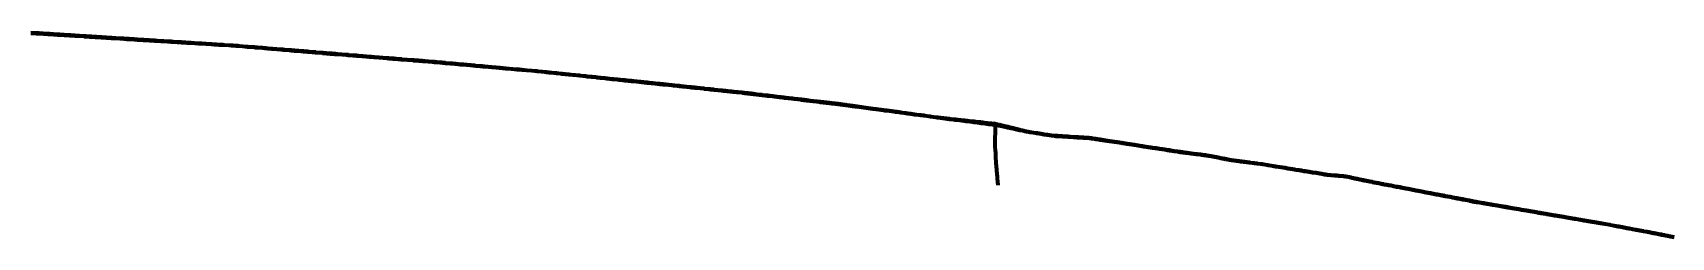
# Model space of a CAD drawing. Header units: metres. Extents: x 599858 to 604838, y 1147558 to 1148052.
# Drawn here: x 600994 to 601562, y 1147976 to 1148047 of the extents above; entities that cross this region are included whole.
import ezdxf

# ---------------------------------------------------------------- set-up
doc = ezdxf.new("R2010")
doc.units = ezdxf.units.M
doc.header["$MEASUREMENT"] = 0
doc.linetypes.add('DGN Style 5', pattern=[63.435643, 27.186704, -36.248939])
doc.layers.add('TF_T_---_Kabl-_2', color=5, linetype='DGN Style 5', lineweight=70)

msp = doc.modelspace()

# ---------------------------------------------------------------- linework, layer by layer
at = {"layer": 'TF_T_---_Kabl-_2'}
for points in [[(601326.3, 1148015.45, 38.458504), (601325.96, 1148015.49, 38.5), (601325.8, 1148015.5, 38.52), (601325.74, 1148015.51, 38.52), (601325.58, 1148015.53, 38.56), (601325.48, 1148015.54, 38.55), (601324.65, 1148015.63, 38.5), (601323.56, 1148015.75, 38.51), (601323.11, 1148015.8, 38.51), (601322.3, 1148015.89, 38.51), (601321.38, 1148015.99, 38.48), (601320.66, 1148016.07, 38.44), (601320.54, 1148016.08, 38.45), (601320.13, 1148016.13, 38.44), (601319.24, 1148016.22, 38.37), (601317.69, 1148016.39, 38.26), (601317.26, 1148016.44, 38.29), (601316.82, 1148016.49, 38.28), (601316.65, 1148016.51, 38.25), (601314.41, 1148016.75, 38.23), (601314.14, 1148016.78, 38.25), (601313.82, 1148016.82, 38.25), (601313.57, 1148016.85, 38.22), (601312.15, 1148017, 38.23), (601311.97, 1148017.02, 38.23), (601311.67, 1148017.05, 38.23), (601311.62, 1148017.06, 38.22), (601308.45, 1148017.41, 38.18), (601308.234938, 1148017.432527, 38.184799), (601307.53, 1148017.53, 38.19), (601307.11, 1148017.58, 38.19), (601306.85, 1148017.62, 38.15), (601305.2, 1148017.84, 38.17), (601304.95, 1148017.88, 38.16), (601303.71, 1148018.05, 38.07), (601302.63, 1148018.2, 38.08), (601301.63, 1148018.33, 38.08), (601300.19, 1148018.53, 38.15), (601300.17, 1148018.53, 38.15), (601300.11, 1148018.54, 38.16), (601299.42, 1148018.64, 38.16), (601298.13, 1148018.81, 38.13), (601297.15, 1148018.95, 38.11), (601296.43, 1148019.05, 38.1), (601295.89, 1148019.12, 38.07), (601295.13, 1148019.22, 38.08), (601294.7, 1148019.28, 38.08), (601294.16, 1148019.36, 38.07), (601293.35, 1148019.47, 38.08), (601292.71, 1148019.56, 38.09), (601292.51, 1148019.58, 38.07), (601292.44, 1148019.59, 38.08), (601292.33, 1148019.61, 38.07), (601291.59, 1148019.71, 38.07), (601289.89, 1148019.94, 38.05), (601289.66, 1148019.97, 38.04), (601289.2, 1148020.04, 37.97), (601288.76, 1148020.1, 37.95), (601287.93, 1148020.21, 38.01), (601286.18, 1148020.45, 37.96), (601285.01, 1148020.61, 37.94), (601282.6, 1148020.94, 37.93), (601280.29, 1148021.26, 37.87), (601279.64, 1148021.34, 37.87), (601279.35, 1148021.38, 37.8), (601278.83, 1148021.46, 37.78), (601278.74, 1148021.47, 37.79), (601277.93, 1148021.58, 37.81), (601277.48, 1148021.64, 37.82), (601277.26, 1148021.67, 37.84), (601275.91, 1148021.86, 37.73), (601275.59, 1148021.9, 37.72), (601275.26, 1148021.94, 37.78), (601274.97, 1148021.98, 37.78), (601274.56, 1148022.04, 37.74), (601274.26, 1148022.08, 37.74), (601273.82, 1148022.14, 37.78), (601273.097222, 1148022.235453, 37.706704), (601273.04, 1148022.25, 37.7), (601272.01, 1148022.37, 37.65), (601271.82, 1148022.39, 37.63), (601271.62, 1148022.42, 37.67), (601271.52, 1148022.43, 37.66), (601270.79, 1148022.51, 37.68), (601270.05, 1148022.6, 37.68), (601268.97, 1148022.73, 37.65), (601268.93, 1148022.73, 37.65), (601266.87, 1148022.98, 37.54), (601266.49, 1148023.02, 37.57), (601265.69, 1148023.12, 37.6), (601264.43, 1148023.26, 37.58), (601264.28, 1148023.28, 37.58), (601263.34, 1148023.39, 37.57), (601262.09, 1148023.54, 37.5), (601261.17, 1148023.65, 37.5), (601260.28, 1148023.75, 37.44), (601260.07, 1148023.78, 37.44), (601260.01, 1148023.79, 37.43), (601259.02, 1148023.9, 37.51), (601257.77, 1148024.05, 37.48), (601257.12, 1148024.13, 37.47), (601256.98, 1148024.15, 37.42), (601255.96, 1148024.27, 37.44), (601255.85, 1148024.28, 37.43), (601255.6, 1148024.31, 37.45), (601254.18, 1148024.48, 37.41), (601253.1, 1148024.6, 37.38), (601252.8, 1148024.64, 37.37), (601252.72, 1148024.65, 37.35), (601252.67, 1148024.65, 37.35), (601251.01, 1148024.85, 37.32), (601250.33, 1148024.93, 37.22), (601250.3, 1148024.94, 37.22), (601250.28, 1148024.94, 37.22), (601250.15, 1148024.95, 37.22), (601249.98, 1148024.97, 37.22), (601248.61, 1148025.13, 37.24), (601248.48, 1148025.15, 37.2), (601247.81, 1148025.23, 37.22), (601246.94, 1148025.33, 37.27), (601246.63, 1148025.37, 37.23), (601244.82, 1148025.58, 37.13), (601244.24, 1148025.65, 37.16), (601243.7, 1148025.71, 37.1), (601243.09, 1148025.79, 37.16), (601242.69, 1148025.83, 37.18), (601241.73, 1148025.95, 37.1), (601241.21, 1148026.01, 37.13), (601240.444332, 1148026.099406, 37.172393), (601239.92, 1148026.15, 37.2), (601239.84, 1148026.16, 37.2), (601239.79, 1148026.17, 37.2), (601239.75, 1148026.17, 37.21), (601239.57, 1148026.19, 37.21), (601238.32, 1148026.32, 37.14), (601237.85, 1148026.37, 37.14), (601236.88, 1148026.48, 37.03), (601236.54, 1148026.51, 37.08), (601236.07, 1148026.56, 37.16), (601235.77, 1148026.59, 37.16), (601235.57, 1148026.62, 37.12), (601234.81, 1148026.7, 37.08), (601234.58, 1148026.72, 37.09), (601233.94, 1148026.79, 37.17), (601233.85, 1148026.8, 37.17), (601233.21, 1148026.86, 37.16), (601232.82, 1148026.91, 37.12), (601232.62, 1148026.93, 37.14), (601232.49, 1148026.94, 37.14), (601230.17, 1148027.19, 37.09), (601230.1, 1148027.19, 37.09), (601230.05, 1148027.2, 37.09), (601229.92, 1148027.21, 37.08), (601228.79, 1148027.33, 37.07), (601228.59, 1148027.35, 37.06), (601228.24, 1148027.39, 37.06), (601226.81, 1148027.54, 36.96), (601226.72, 1148027.55, 36.95), (601226.51, 1148027.57, 36.95), (601226.24, 1148027.6, 36.92), (601224.1, 1148027.83, 36.89), (601223.35, 1148027.91, 36.86), (601222.12, 1148028.04, 36.86), (601222.02, 1148028.05, 36.86), (601221.46, 1148028.11, 36.88), (601219.54, 1148028.31, 36.9), (601219.29, 1148028.34, 36.9), (601219.1, 1148028.36, 36.88), (601217.87, 1148028.49, 36.88), (601217.68, 1148028.51, 36.92), (601217.57, 1148028.52, 36.9), (601217.36, 1148028.54, 36.9), (601216.31, 1148028.65, 36.82), (601215.92, 1148028.69, 36.83), (601215.31, 1148028.76, 36.82), (601214.22, 1148028.87, 36.82), (601213.26, 1148028.97, 36.78), (601212.38, 1148029.07, 36.71), (601211.82, 1148029.13, 36.74), (601211.19, 1148029.19, 36.79), (601209.59, 1148029.36, 36.73), (601208.77, 1148029.45, 36.65), (601208.26, 1148029.5, 36.66), (601207.55, 1148029.58, 36.7), (601206.81, 1148029.65, 36.71), (601206.05, 1148029.73, 36.69), (601205.72197, 1148029.76502, 36.6538), (601205.07, 1148029.84, 36.59), (601204.91, 1148029.85, 36.58), (601204.46, 1148029.9, 36.64), (601204.14, 1148029.93, 36.65), (601203.28, 1148030.02, 36.59), (601202.12, 1148030.14, 36.6), (601201.32, 1148030.22, 36.57), (601200.36, 1148030.32, 36.59), (601199.74, 1148030.38, 36.59), (601199.52, 1148030.41, 36.52), (601199.13, 1148030.45, 36.51), (601197.58, 1148030.61, 36.52), (601197.11, 1148030.65, 36.5), (601197.02, 1148030.66, 36.49), (601196.99, 1148030.67, 36.49), (601196.65, 1148030.7, 36.52), (601195.26, 1148030.84, 36.49), (601195.13, 1148030.86, 36.47), (601194.87, 1148030.88, 36.46), (601194.73, 1148030.9, 36.47), (601192.98, 1148031.08, 36.41), (601192.96, 1148031.08, 36.41), (601192.87, 1148031.09, 36.41), (601192.44, 1148031.13, 36.51), (601192.3, 1148031.15, 36.5), (601191.39, 1148031.24, 36.5), (601190.6, 1148031.32, 36.4), (601190.58, 1148031.33, 36.4), (601190.55, 1148031.33, 36.4), (601190.52, 1148031.33, 36.4), (601190.21, 1148031.36, 36.39), (601189.59, 1148031.43, 36.37), (601189.55, 1148031.43, 36.37), (601189.44, 1148031.44, 36.36), (601189.19, 1148031.47, 36.39), (601189.16, 1148031.47, 36.38), (601189.01, 1148031.49, 36.37), (601187.71, 1148031.62, 36.32), (601187.55, 1148031.64, 36.31), (601187.53, 1148031.64, 36.31), (601187.52, 1148031.64, 36.31), (601186.85, 1148031.71, 36.31), (601186.81, 1148031.71, 36.31), (601186.04, 1148031.79, 36.35), (601185.47, 1148031.85, 36.31), (601184.69, 1148031.93, 36.32), (601183.87, 1148032.01, 36.26), (601183.53, 1148032.05, 36.27), (601183.43, 1148032.06, 36.27), (601181.95, 1148032.21, 36.24), (601181.45, 1148032.26, 36.25), (601181.36, 1148032.27, 36.24), (601181.28, 1148032.28, 36.24), (601180.31, 1148032.38, 36.29), (601179.62, 1148032.45, 36.28), (601179.52, 1148032.46, 36.29), (601177.32, 1148032.69, 36.23), (601177.09, 1148032.71, 36.21), (601176.9, 1148032.73, 36.21), (601176.75, 1148032.75, 36.2), (601175.37, 1148032.89, 36.11), (601173.69, 1148033.06, 36.1), (601172.85, 1148033.15, 36.15), (601171.93, 1148033.24, 36.09), (601171.24, 1148033.31, 36.07), (601170.42, 1148033.4, 36.06), (601168.822879, 1148033.556789, 36.066637), (601168.65, 1148033.58, 36.07), (601167.86, 1148033.65, 36.07), (601166.9, 1148033.73, 36.05), (601165.15, 1148033.89, 36), (601163.41, 1148034.05, 35.99), (601162.95, 1148034.09, 35.95), (601162.49, 1148034.14, 36), (601161.81, 1148034.2, 36.02), (601158.82, 1148034.47, 35.97), (601157.87, 1148034.56, 35.89), (601155.74, 1148034.75, 35.86), (601154.47, 1148034.86, 35.87), (601154.36, 1148034.88, 35.87), (601152.98, 1148035, 35.82), (601150.6, 1148035.22, 35.77), (601149.85, 1148035.29, 35.68), (601149.74, 1148035.3, 35.67), (601148.78, 1148035.38, 35.63), (601148.56, 1148035.4, 35.63), (601147.41, 1148035.51, 35.7), (601147.18, 1148035.53, 35.72), (601147.13, 1148035.53, 35.72), (601147.04, 1148035.54, 35.72), (601146.53, 1148035.59, 35.65), (601145.66, 1148035.67, 35.55), (601145.6, 1148035.67, 35.55), (601145.58, 1148035.67, 35.55), (601144.44, 1148035.78, 35.56), (601144.16, 1148035.8, 35.58), (601143.12, 1148035.9, 35.53), (601142.71, 1148035.93, 35.53), (601142.18, 1148035.98, 35.53), (601140.5, 1148036.14, 35.53), (601140.23, 1148036.16, 35.52), (601139.32, 1148036.24, 35.5), (601139.06, 1148036.27, 35.5), (601138.86, 1148036.28, 35.51), (601138.67, 1148036.3, 35.49), (601137.17, 1148036.44, 35.49), (601136.96, 1148036.46, 35.49), (601135.75, 1148036.57, 35.56), (601135.4, 1148036.6, 35.58), (601135.35, 1148036.6, 35.58), (601135.14, 1148036.62, 35.57), (601134.99, 1148036.64, 35.55), (601133.87, 1148036.74, 35.56), (601133.76, 1148036.75, 35.56), (601133.422437, 1148036.778863, 35.504126), (601133.1, 1148036.81, 35.45), (601132.41, 1148036.86, 35.44), (601131.06, 1148036.97, 35.48), (601129.72, 1148037.08, 35.45), (601128.9, 1148037.15, 35.45), (601127.56, 1148037.26, 35.45), (601126.18, 1148037.37, 35.34), (601126.1, 1148037.38, 35.32), (601125.97, 1148037.39, 35.3), (601125.73, 1148037.41, 35.29), (601125.35, 1148037.44, 35.28), (601121.96, 1148037.71, 35.27), (601121.77, 1148037.73, 35.26), (601121.6, 1148037.74, 35.27), (601120.58, 1148037.83, 35.33), (601119.79, 1148037.89, 35.2), (601119.08, 1148037.95, 35.18), (601118.46, 1148038, 35.12), (601118.34, 1148038.01, 35.13), (601118.18, 1148038.02, 35.12), (601117.99, 1148038.04, 35.13), (601117.69, 1148038.06, 35.13), (601117.2, 1148038.1, 35.19), (601116.78, 1148038.13, 35.24), (601116.6, 1148038.15, 35.23), (601113.95, 1148038.37, 35.02), (601113.93, 1148038.37, 35.02), (601113.9, 1148038.37, 35.02), (601113.85, 1148038.37, 35.02), (601113.73, 1148038.38, 35.01), (601112.17, 1148038.51, 35.07), (601111.16, 1148038.59, 35.1), (601110.67, 1148038.63, 35.01), (601109.58, 1148038.72, 34.96), (601109.37, 1148038.74, 34.96), (601108.23, 1148038.83, 34.98), (601106.88, 1148038.94, 34.97), (601106.61, 1148038.96, 34.96), (601106.07, 1148039.01, 34.96), (601103.58, 1148039.21, 34.86), (601103.3, 1148039.23, 34.94), (601103.26, 1148039.24, 34.96), (601102.57, 1148039.29, 34.89), (601101.04, 1148039.42, 34.81), (601099.5, 1148039.54, 34.88), (601098.85, 1148039.59, 34.87), (601098.54, 1148039.62, 34.79), (601098.38, 1148039.63, 34.76), (601097.49, 1148039.71, 34.77), (601097.34, 1148039.72, 34.76), (601096.98, 1148039.75, 34.75), (601096.82, 1148039.76, 34.76), (601094.53, 1148039.95, 34.69), (601094.03, 1148039.99, 34.69), (601092.11, 1148040.14, 34.63), (601092.03, 1148040.15, 34.63), (601091.89, 1148040.16, 34.63), (601091.84, 1148040.17, 34.63), (601089.72, 1148040.34, 34.58), (601089.65, 1148040.34, 34.59), (601089.07, 1148040.39, 34.58), (601087.81, 1148040.49, 34.61), (601087.27, 1148040.54, 34.57), (601086.96, 1148040.56, 34.53), (601086.86, 1148040.57, 34.55), (601086.02, 1148040.64, 34.52), (601085.88, 1148040.65, 34.54), (601085.56, 1148040.68, 34.5), (601084.66, 1148040.75, 34.59), (601083.89, 1148040.81, 34.59), (601083.49, 1148040.84, 34.57), (601083.06, 1148040.88, 34.48), (601082.81, 1148040.9, 34.44), (601081.26, 1148041.03, 34.43), (601081.1, 1148041.04, 34.43), (601081.03, 1148041.05, 34.43), (601080.58, 1148041.08, 34.41), (601080.13, 1148041.12, 34.41), (601079.9, 1148041.14, 34.4), (601077.06, 1148041.37, 34.44), (601076.63, 1148041.4, 34.4), (601075.33, 1148041.51, 34.32), (601074.68, 1148041.56, 34.3), (601074.28, 1148041.59, 34.29), (601073.48, 1148041.66, 34.28), (601071.77, 1148041.8, 34.28), (601070.95, 1148041.87, 34.26), (601070.84, 1148041.88, 34.26), (601070.47, 1148041.91, 34.25), (601068.59, 1148042.06, 34.2), (601068.47, 1148042.07, 34.2), (601068.36, 1148042.08, 34.2), (601066.72, 1148042.21, 34.24), (601065.42, 1148042.32, 34.11), (601065.26, 1148042.33, 34.1), (601065.24, 1148042.33, 34.11), (601065.12, 1148042.34, 34.1), (601064.021172, 1148042.427053, 34.120362), (601063.24, 1148042.48, 34.13), (601062.8, 1148042.51, 34.14), (601062.7, 1148042.51, 34.12), (601062.05, 1148042.56, 34.02), (601061.91, 1148042.56, 34.02), (601060.09, 1148042.68, 34.08), (601059.73, 1148042.7, 34.05), (601058.81, 1148042.76, 34.01), (601058.66, 1148042.77, 34.01), (601058.51, 1148042.78, 34), (601057.48, 1148042.85, 34), (601056.87, 1148042.88, 34.02), (601055.84, 1148042.95, 34.02), (601054.03, 1148043.06, 34), (601053.87, 1148043.07, 33.96), (601052.53, 1148043.16, 33.88), (601052.38, 1148043.17, 33.87), (601052.35, 1148043.17, 33.87), (601052.32, 1148043.17, 33.87), (601051.19, 1148043.24, 33.91), (601048.84, 1148043.39, 33.84), (601047.34, 1148043.49, 33.81), (601046.91, 1148043.52, 33.8), (601046.34, 1148043.55, 33.78), (601045.53, 1148043.6, 33.75), (601045.42, 1148043.61, 33.79), (601043.98, 1148043.7, 33.75), (601042.58, 1148043.79, 33.75), (601041.83, 1148043.84, 33.76), (601041.7, 1148043.85, 33.74), (601039.38, 1148043.99, 33.63), (601039.01, 1148044.02, 33.65), (601038.41, 1148044.06, 33.62), (601038.29, 1148044.06, 33.62), (601036.96, 1148044.15, 33.67), (601036.23, 1148044.19, 33.66), (601035.56, 1148044.24, 33.57), (601035.09, 1148044.27, 33.58), (601035.02, 1148044.27, 33.57), (601034.67, 1148044.29, 33.57), (601034.37, 1148044.31, 33.54), (601032.94, 1148044.4, 33.58), (601032.8, 1148044.41, 33.57), (601032.23, 1148044.45, 33.55), (601031.75, 1148044.48, 33.51), (601030.2, 1148044.58, 33.46), (601029.45, 1148044.62, 33.42), (601029.17, 1148044.64, 33.44), (601029.06, 1148044.65, 33.42), (601027.7, 1148044.74, 33.4), (601027.15, 1148044.77, 33.41), (601026.6, 1148044.81, 33.34), (601025.76, 1148044.86, 33.31), (601025.4, 1148044.88, 33.34), (601022.71, 1148045.05, 33.33), (601022.65, 1148045.06, 33.32), (601022.52, 1148045.06, 33.33), (601021.25, 1148045.14, 33.27), (601021.12, 1148045.15, 33.24), (601020.36, 1148045.2, 33.29), (601019.34, 1148045.27, 33.25), (601017.87, 1148045.36, 33.27), (601017.23, 1148045.4, 33.25), (601017.16, 1148045.4, 33.25), (601016.58, 1148045.44, 33.15), (601015.87, 1148045.49, 33.11), (601015.8, 1148045.49, 33.1), (601015.55, 1148045.51, 33.11), (601014.59, 1148045.57, 33.07), (601014.37, 1148045.58, 33.08), (601013.73, 1148045.62, 33.06), (601012.79, 1148045.68, 33.09), (601012.4, 1148045.71, 33.13), (601012.09, 1148045.73, 33.06), (601011.76, 1148045.75, 32.98), (601011.56, 1148045.76, 32.98), (601008.59, 1148045.95, 32.9), (601008.45, 1148045.96, 32.9), (601007.14, 1148046.04, 32.88), (601006.81, 1148046.06, 32.86), (601006.62, 1148046.07, 32.86), (601004.8, 1148046.19, 32.81), (601004.76, 1148046.19, 32.81), (601003.32, 1148046.28, 32.78), (601002.68, 1148046.32, 32.85), (601002.61, 1148046.33, 32.87), (601002.28, 1148046.35, 32.84), (601001.13, 1148046.42, 32.75), (600999.82, 1148046.51, 32.76), (600999.23, 1148046.54, 32.73), (600998.98, 1148046.56, 32.75), (600996.12, 1148046.74, 32.69), (600994.96, 1148046.81, 32.65), (600993.26, 1148046.92, 32.57)], [(600993.28, 1148046.84, 32.57), (600995.1, 1148046.72, 32.66), (600996.09, 1148046.66, 32.68), (600999.11, 1148046.47, 32.75), (600999.29, 1148046.46, 32.73), (600999.74, 1148046.43, 32.75), (601001.11, 1148046.35, 32.75), (601001.99, 1148046.29, 32.82), (601002.62, 1148046.25, 32.87), (601002.77, 1148046.24, 32.83), (601003.26, 1148046.21, 32.77), (601004.75, 1148046.12, 32.81), (601004.79, 1148046.12, 32.81), (601006.69, 1148046, 32.86), (601006.82, 1148045.99, 32.86), (601007.06, 1148045.97, 32.88), (601008.43, 1148045.89, 32.9), (601008.51, 1148045.88, 32.9), (601011.61, 1148045.69, 32.98), (601011.77, 1148045.68, 32.98), (601012.03, 1148045.66, 33.04), (601012.44, 1148045.64, 33.13), (601012.95, 1148045.6, 33.08), (601013.69, 1148045.56, 33.06), (601014.38, 1148045.52, 33.08), (601014.62, 1148045.5, 33.06), (601015.64, 1148045.44, 33.1), (601015.8, 1148045.43, 33.1), (601015.85, 1148045.42, 33.11), (601016.59, 1148045.38, 33.15), (601017.2, 1148045.34, 33.25), (601017.24, 1148045.34, 33.25), (601017.66, 1148045.31, 33.27), (601019.34, 1148045.2, 33.24), (601019.565313, 1148045.186766, 33.247117), (601020.49, 1148045.13, 33.28), (601021.15, 1148045.09, 33.24), (601021.26, 1148045.09, 33.27), (601022.58, 1148045, 33.33), (601022.63, 1148045, 33.33), (601022.66, 1148045, 33.33), (601025.43, 1148044.83, 33.34), (601025.76, 1148044.81, 33.32), (601026.54, 1148044.76, 33.34), (601027.12, 1148044.73, 33.42), (601027.7, 1148044.69, 33.41), (601029.04, 1148044.61, 33.42), (601029.15, 1148044.6, 33.44), (601029.45, 1148044.58, 33.42), (601030.24, 1148044.53, 33.47), (601031.75, 1148044.44, 33.51), (601032.25, 1148044.41, 33.55), (601032.8, 1148044.38, 33.57), (601032.92, 1148044.37, 33.59), (601034.4, 1148044.28, 33.54), (601034.68, 1148044.26, 33.57), (601035, 1148044.24, 33.57), (601035.07, 1148044.24, 33.58), (601035.51, 1148044.21, 33.57), (601036.21, 1148044.17, 33.66), (601036.95, 1148044.12, 33.68), (601038.32, 1148044.04, 33.62), (601038.43, 1148044.03, 33.62), (601038.99, 1148043.99, 33.65), (601039.34, 1148043.97, 33.64), (601041.71, 1148043.83, 33.75), (601041.83, 1148043.82, 33.76), (601042.57, 1148043.77, 33.75), (601043.99, 1148043.69, 33.75), (601045.42, 1148043.6, 33.79), (601045.53, 1148043.59, 33.75), (601046.33, 1148043.54, 33.78), (601046.91, 1148043.51, 33.8), (601047.34, 1148043.48, 33.81), (601048.83, 1148043.39, 33.84), (601051.19, 1148043.24, 33.91), (601052.32, 1148043.17, 33.87), (601052.35, 1148043.17, 33.87), (601052.38, 1148043.17, 33.87), (601052.53, 1148043.16, 33.88), (601053.87, 1148043.08, 33.96), (601054.03, 1148043.07, 34), (601055.85, 1148042.96, 34.02), (601056.88, 1148042.89, 34.02), (601057.47, 1148042.86, 34), (601058.48, 1148042.79, 34), (601058.66, 1148042.78, 34.01), (601058.83, 1148042.77, 34.01), (601059.74, 1148042.72, 34.05), (601060.1, 1148042.69, 34.08), (601061.9, 1148042.58, 34.02), (601062.05, 1148042.57, 34.02), (601062.78, 1148042.53, 34.13), (601062.82, 1148042.53, 34.14), (601062.99, 1148042.52, 34.14), (601064.231799, 1148042.438735, 34.117125), (601065.11, 1148042.37, 34.1), (601065.24, 1148042.35, 34.11), (601065.27, 1148042.35, 34.11), (601065.45, 1148042.34, 34.11), (601066.73, 1148042.23, 34.24), (601068.35, 1148042.09, 34.2), (601068.46, 1148042.08, 34.2), (601068.59, 1148042.07, 34.2), (601070.46, 1148041.91, 34.25), (601070.84, 1148041.88, 34.26), (601070.96, 1148041.87, 34.26), (601071.78, 1148041.8, 34.28), (601073.48, 1148041.66, 34.28), (601074.28, 1148041.59, 34.29), (601074.68, 1148041.56, 34.3), (601075.31, 1148041.5, 34.32), (601076.62, 1148041.39, 34.4), (601077.05, 1148041.36, 34.44), (601079.88, 1148041.12, 34.4), (601080.15, 1148041.1, 34.42), (601080.68, 1148041.05, 34.42), (601081.03, 1148041.02, 34.43), (601081.09, 1148041.02, 34.43), (601081.21, 1148041.01, 34.43), (601082.8, 1148040.87, 34.44), (601083.01, 1148040.86, 34.48), (601083.48, 1148040.82, 34.57), (601083.91, 1148040.78, 34.59), (601084.66, 1148040.72, 34.59), (601085.58, 1148040.64, 34.5), (601085.81, 1148040.62, 34.53), (601085.96, 1148040.61, 34.51), (601086.88, 1148040.53, 34.55), (601086.95, 1148040.52, 34.53), (601087.27, 1148040.5, 34.57), (601087.75, 1148040.46, 34.61), (601089.09, 1148040.34, 34.58), (601089.71, 1148040.29, 34.58), (601089.72, 1148040.29, 34.58), (601091.92, 1148040.1, 34.63), (601091.95, 1148040.1, 34.63), (601092.02, 1148040.1, 34.63), (601092.06, 1148040.09, 34.63), (601094.04, 1148039.93, 34.69), (601094.31, 1148039.9, 34.69), (601095.71, 1148039.78, 34.73), (601096.469746, 1148039.722085, 34.756937), (601096.75, 1148039.7, 34.77), (601096.82, 1148039.69, 34.77), (601096.89, 1148039.69, 34.76), (601097.01, 1148039.68, 34.75), (601097.24, 1148039.66, 34.76), (601097.34, 1148039.65, 34.77), (601098.36, 1148039.57, 34.76), (601098.43, 1148039.56, 34.77), (601098.84, 1148039.53, 34.87), (601099.69, 1148039.46, 34.89), (601101.13, 1148039.34, 34.83), (601102.57, 1148039.23, 34.9), (601103.22, 1148039.18, 34.97), (601103.3, 1148039.17, 34.92), (601103.5, 1148039.15, 34.86), (601106.13, 1148038.94, 34.97), (601106.62, 1148038.9, 34.97), (601106.87, 1148038.88, 34.98), (601108.11, 1148038.78, 34.98), (601109.37, 1148038.68, 34.97), (601109.6, 1148038.66, 34.97), (601110.64, 1148038.58, 35.01), (601111.16, 1148038.54, 35.1), (601112.2, 1148038.45, 35.08), (601113.81, 1148038.32, 35.02), (601113.87, 1148038.32, 35.02), (601113.89, 1148038.32, 35.02), (601113.91, 1148038.32, 35.02), (601113.92, 1148038.31, 35.02), (601116.64, 1148038.1, 35.24), (601116.79, 1148038.08, 35.24), (601117.17, 1148038.05, 35.2), (601117.69, 1148038.01, 35.13), (601118.01, 1148037.99, 35.13), (601118.03, 1148037.98, 35.13), (601118.31, 1148037.96, 35.15), (601118.51, 1148037.94, 35.13), (601119.09, 1148037.9, 35.18), (601119.75, 1148037.84, 35.2), (601120.56, 1148037.78, 35.33), (601121.62, 1148037.69, 35.28), (601121.77, 1148037.68, 35.27), (601121.94, 1148037.67, 35.27), (601125.48, 1148037.38, 35.28), (601125.77, 1148037.36, 35.3), (601125.96, 1148037.34, 35.3), (601126.06, 1148037.34, 35.32), (601126.12, 1148037.33, 35.33), (601127.71, 1148037.2, 35.45), (601128.95, 1148037.1, 35.45), (601129.71, 1148037.04, 35.46), (601130.96, 1148036.94, 35.49), (601132.4, 1148036.83, 35.44), (601133.12, 1148036.77, 35.45), (601133.590724, 1148036.732173, 35.530505), (601133.82, 1148036.71, 35.57), (601133.84, 1148036.71, 35.57), (601135, 1148036.61, 35.56), (601135.02, 1148036.6, 35.56), (601135.35, 1148036.57, 35.59), (601135.43, 1148036.57, 35.58), (601135.95, 1148036.52, 35.55), (601136.98, 1148036.43, 35.49), (601137.17, 1148036.41, 35.49), (601138.7, 1148036.28, 35.5), (601138.87, 1148036.26, 35.51), (601139.05, 1148036.25, 35.5), (601139.31, 1148036.22, 35.5), (601140.24, 1148036.14, 35.52), (601140.49, 1148036.12, 35.53), (601142.18, 1148035.97, 35.53), (601142.72, 1148035.92, 35.53), (601143.1, 1148035.89, 35.53), (601144.16, 1148035.8, 35.58), (601144.44, 1148035.77, 35.56), (601145.58, 1148035.67, 35.55), (601145.6, 1148035.67, 35.55), (601145.65, 1148035.67, 35.55), (601146.54, 1148035.59, 35.65), (601147.05, 1148035.54, 35.72), (601147.13, 1148035.54, 35.72), (601147.18, 1148035.53, 35.72), (601147.38, 1148035.51, 35.71), (601148.55, 1148035.41, 35.63), (601148.79, 1148035.39, 35.63), (601149.81, 1148035.3, 35.68), (601149.86, 1148035.29, 35.68), (601150.62, 1148035.23, 35.76), (601152.96, 1148035.02, 35.81), (601154.36, 1148034.9, 35.87), (601154.48, 1148034.89, 35.86), (601155.7, 1148034.78, 35.85), (601157.87, 1148034.59, 35.89), (601158.83, 1148034.5, 35.96), (601161.76, 1148034.24, 36.02), (601162.47, 1148034.18, 35.99), (601162.96, 1148034.14, 35.94), (601163.44, 1148034.1, 35.98), (601164.99, 1148033.96, 35.99), (601166.83, 1148033.8, 36.05), (601167.85, 1148033.71, 36.07), (601168.69, 1148033.63, 36.06), (601169.064669, 1148033.597262, 36.06003), (601170.34, 1148033.47, 36.06), (601171.21, 1148033.37, 36.07), (601171.94, 1148033.3, 36.09), (601172.91, 1148033.2, 36.15), (601173.78, 1148033.1, 36.09), (601175.38, 1148032.94, 36.1), (601176.79, 1148032.79, 36.2), (601176.88, 1148032.78, 36.21), (601177, 1148032.77, 36.21), (601177.15, 1148032.75, 36.22), (601179.53, 1148032.5, 36.28), (601179.63, 1148032.49, 36.28), (601180.29, 1148032.42, 36.28), (601181.21, 1148032.32, 36.23), (601181.37, 1148032.31, 36.24), (601181.56, 1148032.29, 36.25), (601182.54, 1148032.18, 36.25), (601183.45, 1148032.09, 36.26), (601183.51, 1148032.08, 36.26), (601183.73, 1148032.06, 36.26), (601184.66, 1148031.96, 36.33), (601185.54, 1148031.87, 36.31), (601186.03, 1148031.82, 36.35), (601186.82, 1148031.73, 36.31), (601186.86, 1148031.73, 36.31), (601187.47, 1148031.67, 36.31), (601187.53, 1148031.66, 36.31), (601189, 1148031.5, 36.37), (601189.17, 1148031.49, 36.38), (601189.21, 1148031.48, 36.39), (601189.51, 1148031.45, 36.36), (601189.56, 1148031.45, 36.36), (601189.58, 1148031.44, 36.36), (601189.9, 1148031.41, 36.37), (601190.49, 1148031.35, 36.4), (601190.54, 1148031.34, 36.4), (601190.55, 1148031.34, 36.4), (601190.59, 1148031.34, 36.4), (601190.64, 1148031.33, 36.4), (601191.41, 1148031.25, 36.5), (601192.3, 1148031.16, 36.5), (601192.44, 1148031.14, 36.51), (601192.86, 1148031.1, 36.41), (601192.97, 1148031.09, 36.41), (601192.99, 1148031.09, 36.41), (601194.73, 1148030.9, 36.47), (601194.87, 1148030.89, 36.46), (601195.13, 1148030.86, 36.47), (601195.26, 1148030.85, 36.49), (601196.66, 1148030.7, 36.52), (601196.99, 1148030.66, 36.49), (601197.02, 1148030.66, 36.49), (601197.11, 1148030.65, 36.5), (601197.57, 1148030.6, 36.52), (601199.13, 1148030.44, 36.51), (601199.52, 1148030.4, 36.52), (601199.74, 1148030.38, 36.59), (601200.35, 1148030.31, 36.59), (601201.33, 1148030.21, 36.57), (601202.13, 1148030.13, 36.6), (601203.28, 1148030, 36.59), (601204.14, 1148029.91, 36.65), (601204.45, 1148029.88, 36.64), (601204.91, 1148029.83, 36.59), (601205.07, 1148029.82, 36.59), (601205.890651, 1148029.728322, 36.672406), (601206.02, 1148029.72, 36.69), (601206.84, 1148029.63, 36.71), (601207.56, 1148029.55, 36.7), (601208.26, 1148029.48, 36.66), (601208.75, 1148029.43, 36.65), (601209.56, 1148029.34, 36.73), (601211.19, 1148029.17, 36.79), (601211.82, 1148029.1, 36.74), (601212.39, 1148029.04, 36.71), (601213.26, 1148028.95, 36.78), (601214.27, 1148028.84, 36.82), (601215.31, 1148028.73, 36.82), (601215.89, 1148028.67, 36.83), (601216.3, 1148028.62, 36.82), (601217.31, 1148028.52, 36.9), (601217.56, 1148028.49, 36.9), (601217.68, 1148028.48, 36.92), (601217.89, 1148028.46, 36.88), (601219.06, 1148028.33, 36.87), (601219.29, 1148028.31, 36.9), (601219.53, 1148028.28, 36.9), (601221.64, 1148028.06, 36.87), (601222.03, 1148028.02, 36.86), (601222.11, 1148028.01, 36.86), (601223.38, 1148027.87, 36.86), (601224.1, 1148027.8, 36.89), (601226.28, 1148027.56, 36.93), (601226.53, 1148027.54, 36.95), (601226.72, 1148027.52, 36.95), (601226.79, 1148027.51, 36.96), (601228.25, 1148027.36, 37.06), (601228.59, 1148027.32, 37.06), (601228.78, 1148027.3, 37.07), (601229.93, 1148027.18, 37.09), (601230.04, 1148027.17, 37.09), (601230.08, 1148027.16, 37.09), (601230.14, 1148027.15, 37.09), (601232.5, 1148026.9, 37.14), (601232.62, 1148026.89, 37.14), (601232.81, 1148026.87, 37.12), (601233.17, 1148026.83, 37.16), (601233.84, 1148026.76, 37.17), (601233.92, 1148026.75, 37.17), (601234.59, 1148026.68, 37.08), (601234.82, 1148026.66, 37.08), (601235.55, 1148026.58, 37.11), (601235.76, 1148026.56, 37.16), (601236.05, 1148026.53, 37.16), (601236.56, 1148026.47, 37.07), (601236.85, 1148026.44, 37.03), (601237.85, 1148026.34, 37.14), (601238.29, 1148026.29, 37.14), (601239.45, 1148026.17, 37.2), (601239.72, 1148026.14, 37.2), (601239.78, 1148026.13, 37.2), (601239.87, 1148026.12, 37.2), (601239.99, 1148026.11, 37.19), (601240.6422, 1148026.041538, 37.160138), (601241.22, 1148025.97, 37.13), (601241.71, 1148025.91, 37.1), (601242.7, 1148025.8, 37.18), (601243.08, 1148025.75, 37.17), (601243.71, 1148025.68, 37.1), (601244.22, 1148025.62, 37.16), (601244.78, 1148025.55, 37.12), (601246.65, 1148025.33, 37.24), (601246.93, 1148025.29, 37.27), (601247.72, 1148025.2, 37.23), (601248.48, 1148025.11, 37.2), (601248.63, 1148025.09, 37.24), (601250.19, 1148024.91, 37.22), (601250.24, 1148024.9, 37.22), (601250.28, 1148024.9, 37.22), (601250.29, 1148024.9, 37.22), (601250.99, 1148024.81, 37.32), (601252.71, 1148024.61, 37.36), (601252.73, 1148024.61, 37.36), (601252.77, 1148024.6, 37.36), (601253.12, 1148024.56, 37.38), (601254.41, 1148024.41, 37.42), (601255.62, 1148024.26, 37.45), (601255.84, 1148024.24, 37.44), (601255.93, 1148024.23, 37.44), (601256.99, 1148024.1, 37.42), (601257.12, 1148024.09, 37.47), (601257.74, 1148024.01, 37.48), (601259.04, 1148023.86, 37.51), (601259.99, 1148023.75, 37.44), (601260.06, 1148023.74, 37.44), (601260.29, 1148023.71, 37.45), (601261.13, 1148023.61, 37.5), (601262.11, 1148023.5, 37.5), (601263.3, 1148023.35, 37.57), (601264.3, 1148023.24, 37.58), (601264.47, 1148023.22, 37.58), (601265.63, 1148023.08, 37.6), (601266.52, 1148022.97, 37.57), (601266.85, 1148022.93, 37.54), (601268.91, 1148022.69, 37.65), (601268.95, 1148022.68, 37.65), (601268.98, 1148022.68, 37.65), (601270.16, 1148022.54, 37.69), (601270.81, 1148022.46, 37.68), (601271.46, 1148022.39, 37.67), (601271.57, 1148022.37, 37.68), (601271.82, 1148022.34, 37.63), (601272.05, 1148022.32, 37.66), (601273.02, 1148022.2, 37.7), (601273.294695, 1148022.167593, 37.733358), (601273.77, 1148022.11, 37.78), (601274.23, 1148022.04, 37.74), (601274.55, 1148022, 37.74), (601274.98, 1148021.94, 37.78), (601275.28, 1148021.9, 37.78), (601275.6, 1148021.86, 37.72), (601275.92, 1148021.82, 37.74), (601277.23, 1148021.64, 37.84), (601277.48, 1148021.61, 37.82), (601277.98, 1148021.54, 37.8), (601278.73, 1148021.44, 37.79), (601278.81, 1148021.43, 37.78), (601279.3, 1148021.36, 37.8), (601279.61, 1148021.32, 37.86), (601280.29, 1148021.23, 37.87), (601282.68, 1148020.91, 37.93), (601285.02, 1148020.59, 37.94), (601286.17, 1148020.44, 37.96), (601287.93, 1148020.2, 38.01), (601288.76, 1148020.09, 37.95), (601289.2, 1148020.03, 37.97), (601289.66, 1148019.97, 38.04), (601289.89, 1148019.94, 38.05), (601291.56, 1148019.72, 38.07), (601292.32, 1148019.61, 38.07), (601292.44, 1148019.6, 38.08), (601292.52, 1148019.59, 38.07), (601292.73, 1148019.56, 38.09), (601293.35, 1148019.48, 38.08), (601294.17, 1148019.37, 38.07), (601294.7, 1148019.3, 38.08), (601295.13, 1148019.24, 38.08), (601295.89, 1148019.14, 38.07), (601296.41, 1148019.07, 38.1), (601297.15, 1148018.97, 38.11), (601298.17, 1148018.83, 38.13), (601299.41, 1148018.66, 38.16), (601300.08, 1148018.57, 38.16), (601300.17, 1148018.56, 38.15), (601300.2, 1148018.56, 38.15), (601301.61, 1148018.37, 38.08), (601302.64, 1148018.23, 38.07), (601303.69, 1148018.09, 38.07), (601304.99, 1148017.91, 38.17), (601305.19, 1148017.89, 38.17), (601306.91, 1148017.66, 38.15), (601307.15, 1148017.62, 38.19), (601307.54, 1148017.57, 38.19), (601308.42, 1148017.45, 38.18), (601308.435968, 1148017.454597, 38.182081), (601311.62, 1148017.04, 38.22), (601311.68, 1148017.04, 38.23), (601312.02, 1148016.99, 38.23), (601312.25, 1148016.96, 38.23), (601313.59, 1148016.79, 38.22), (601313.81, 1148016.76, 38.25), (601314.09, 1148016.73, 38.25), (601314.31, 1148016.7, 38.23), (601316.66, 1148016.4, 38.26), (601316.78, 1148016.39, 38.28), (601317.29, 1148016.32, 38.29), (601317.61, 1148016.28, 38.27), (601318.69, 1148016.14, 38.35), (601320.06, 1148015.97, 38.45), (601320.44, 1148015.92, 38.46), (601320.7, 1148015.89, 38.45), (601322.53, 1148015.65, 38.54), (601322.84, 1148015.61, 38.55), (601323.09, 1148015.58, 38.55), (601323.22, 1148015.56, 38.55), (601324.56, 1148015.39, 38.55), (601325.2, 1148015.31, 38.59), (601325.5, 1148015.27, 38.63), (601325.99, 1148015.21, 38.51), (601326, 1148015.21, 38.51), (601326.01, 1148015.21, 38.51), (601326.05, 1148015.2, 38.5), (601326.33, 1148015.17, 38.52), (601326.6, 1148015.13, 38.55), (601326.76, 1148015.11, 38.51), (601327.803225, 1148014.976976, 38.608047), (601328.61, 1148014.8, 38.7), (601328.75, 1148014.77, 38.72), (601328.8, 1148014.76, 38.74), (601329.113105, 1148014.694969, 38.795211)], [(601326.3, 1148015.45, 38.458504), (601326.56, 1148015.45, 38.43), (601326.58, 1148015.45, 38.41), (601326.75, 1148015.45, 38.42), (601326.96129, 1148015.450633, 38.444106)], [(601562.73, 1147976.08, 40.94), (601561.47, 1147976.34, 40.95), (601561.25, 1147976.38, 40.96), (601560.48, 1147976.53, 40.94), (601560.35, 1147976.56, 40.94), (601559.66, 1147976.7, 40.93), (601559.43, 1147976.74, 40.92), (601559.11, 1147976.81, 40.91), (601558.31, 1147976.97, 40.92), (601558.10304, 1147977.012395, 40.909247), (601557.88, 1147977.05, 40.9), (601557.43, 1147977.14, 40.92), (601556.33, 1147977.34, 40.89), (601555.77, 1147977.45, 40.89), (601555.4, 1147977.52, 40.89), (601554.02, 1147977.78, 40.83), (601553.39, 1147977.9, 40.85), (601552.22, 1147978.12, 40.89), (601552.01, 1147978.16, 40.89), (601549.56, 1147978.62, 40.89), (601549.17, 1147978.69, 40.88), (601548.12, 1147978.89, 40.87), (601547.39, 1147979.03, 40.83), (601547.22, 1147979.06, 40.85), (601546.99, 1147979.1, 40.83), (601546.95, 1147979.11, 40.83), (601546.34, 1147979.22, 40.81), (601544.82, 1147979.51, 40.74), (601544.15, 1147979.64, 40.75), (601543.52, 1147979.75, 40.84), (601543.29, 1147979.8, 40.84), (601542.64, 1147979.92, 40.84), (601541.23, 1147980.19, 40.78), (601540.58, 1147980.31, 40.77), (601540.410896, 1147980.344458, 40.770529), (601539.48, 1147980.5, 40.8), (601537.09, 1147980.91, 40.76), (601536.37, 1147981.04, 40.75), (601535.73, 1147981.15, 40.78), (601533.61, 1147981.51, 40.76), (601532.91, 1147981.63, 40.7), (601531.64, 1147981.85, 40.75), (601531.47, 1147981.88, 40.75), (601531.41, 1147981.89, 40.76), (601530.21, 1147982.1, 40.76), (601529.57, 1147982.21, 40.76), (601529.28, 1147982.26, 40.77), (601528.34, 1147982.42, 40.69), (601528.11, 1147982.46, 40.69), (601526.23, 1147982.78, 40.64), (601525.46, 1147982.92, 40.63), (601524.96, 1147983, 40.68), (601524.49, 1147983.08, 40.7), (601524.41, 1147983.1, 40.7), (601523.62, 1147983.23, 40.66), (601521.57, 1147983.59, 40.61), (601521.51, 1147983.6, 40.6), (601521.48, 1147983.6, 40.6), (601521.29, 1147983.64, 40.6), (601518.82, 1147984.06, 40.53), (601518.73, 1147984.08, 40.53), (601518.46, 1147984.12, 40.53), (601518.18, 1147984.17, 40.52), (601516.66, 1147984.43, 40.53), (601516.28, 1147984.5, 40.52), (601515.81, 1147984.58, 40.52), (601514.85, 1147984.75, 40.49), (601514.33, 1147984.84, 40.51), (601513.54, 1147984.97, 40.49), (601512.81, 1147985.1, 40.5), (601512.19, 1147985.21, 40.51), (601512.12, 1147985.22, 40.51), (601511.49, 1147985.33, 40.55), (601509.81, 1147985.62, 40.53), (601509.35, 1147985.69, 40.54), (601508.83, 1147985.78, 40.52), (601508.04, 1147985.92, 40.53), (601507.26, 1147986.05, 40.51), (601506.61, 1147986.17, 40.51), (601504.31, 1147986.56, 40.55), (601502.63, 1147986.85, 40.51), (601501.41, 1147987.06, 40.49), (601499.85, 1147987.33, 40.53), (601499.64, 1147987.37, 40.53), (601499.24, 1147987.44, 40.52), (601497.18, 1147987.79, 40.41), (601497.04, 1147987.82, 40.4), (601496.97, 1147987.83, 40.4), (601496.89, 1147987.84, 40.4), (601496.36, 1147987.93, 40.4), (601494.58, 1147988.24, 40.41), (601494.05, 1147988.33, 40.44), (601494.02, 1147988.34, 40.44), (601493.254951, 1147988.465113, 40.407313), (601491.75, 1147988.76, 40.34), (601491.68, 1147988.77, 40.34), (601490.4, 1147989.02, 40.39), (601489.78, 1147989.13, 40.38), (601489.68, 1147989.15, 40.37), (601489.64, 1147989.16, 40.37), (601489.38, 1147989.21, 40.39), (601488, 1147989.47, 40.37), (601487.48, 1147989.57, 40.39), (601486.59, 1147989.74, 40.32), (601485.94, 1147989.87, 40.38), (601485.03, 1147990.04, 40.33), (601483.35, 1147990.36, 40.25), (601482.74, 1147990.48, 40.23), (601482.67, 1147990.49, 40.23), (601482.36, 1147990.55, 40.23), (601480.65, 1147990.88, 40.26), (601480.35, 1147990.94, 40.24), (601478.68, 1147991.26, 40.14), (601478.61, 1147991.27, 40.14), (601478.49, 1147991.29, 40.14), (601478.44, 1147991.3, 40.14), (601478.12, 1147991.36, 40.16), (601476.81, 1147991.62, 40.21), (601476.14, 1147991.74, 40.2), (601475.27, 1147991.91, 40.14), (601474.01, 1147992.15, 40.11), (601473.15, 1147992.32, 40.08), (601472.73, 1147992.4, 40.09), (601472.1, 1147992.52, 40.09), (601471.1, 1147992.71, 40.11), (601470.55, 1147992.81, 40.1), (601469.75, 1147992.97, 40.08), (601467.95, 1147993.31, 40.05), (601467.64, 1147993.37, 40.05), (601466.94, 1147993.5, 40.04), (601466.52, 1147993.58, 40.04), (601465.47, 1147993.78, 40.06), (601464.58, 1147993.96, 40.07), (601463.73, 1147994.12, 40.04), (601463.1, 1147994.24, 40.03), (601462.35, 1147994.38, 40), (601462.19, 1147994.41, 40), (601461.67, 1147994.51, 39.98), (601460.29, 1147994.78, 39.94), (601458.7, 1147995.08, 39.91), (601458.19, 1147995.18, 39.95), (601457.99, 1147995.22, 39.92), (601457.22, 1147995.36, 39.95), (601455.5, 1147995.69, 39.87), (601454.994655, 1147995.793465, 39.863832), (601454.87, 1147995.82, 39.86), (601453.8, 1147996.05, 39.86), (601452.79, 1147996.27, 39.84), (601452.73, 1147996.28, 39.84), (601452.61, 1147996.31, 39.83), (601452.17, 1147996.4, 39.82), (601451.03, 1147996.65, 39.78), (601450.71, 1147996.72, 39.77), (601448.912127, 1147997.114971, 39.73985), (601448.75, 1147997.13, 39.74), (601448.39, 1147997.16, 39.75), (601448.3, 1147997.17, 39.75), (601448.18, 1147997.18, 39.76), (601448.08, 1147997.19, 39.75), (601446.77, 1147997.32, 39.77), (601446.44, 1147997.35, 39.78), (601445.8, 1147997.42, 39.79), (601445, 1147997.5, 39.8), (601443.72, 1147997.62, 39.77), (601442.4, 1147997.75, 39.75), (601442.043307, 1147997.787054, 39.745376), (601441.65, 1147997.85, 39.74), (601441.52, 1147997.87, 39.75), (601440.61, 1147998.02, 39.74), (601439.87, 1147998.14, 39.73), (601438.6, 1147998.34, 39.74), (601437.32, 1147998.55, 39.74), (601436.2, 1147998.73, 39.73), (601434.78, 1147998.96, 39.79), (601434.37, 1147999.02, 39.8), (601433.54, 1147999.16, 39.73), (601433.31, 1147999.19, 39.73), (601432.8, 1147999.28, 39.72), (601431.54, 1147999.48, 39.64), (601431.39, 1147999.5, 39.65), (601430.89, 1147999.58, 39.76), (601430.62, 1147999.63, 39.76), (601430.51, 1147999.64, 39.76), (601428.77, 1147999.92, 39.74), (601427.88, 1148000.07, 39.71), (601425.12, 1148000.51, 39.56), (601424.7, 1148000.58, 39.54), (601424.56, 1148000.6, 39.55), (601422.39, 1148000.95, 39.61), (601421.91, 1148001.03, 39.6), (601421.64, 1148001.07, 39.58), (601421.57, 1148001.08, 39.58), (601419.96655, 1148001.342638, 39.549349), (601418.51, 1148001.54, 39.53), (601418.35, 1148001.56, 39.52), (601418.17, 1148001.58, 39.51), (601417.14, 1148001.72, 39.5), (601415.87, 1148001.89, 39.46), (601415.73, 1148001.91, 39.46), (601415.45, 1148001.95, 39.48), (601413.76, 1148002.18, 39.44), (601413.36, 1148002.23, 39.42), (601413.09, 1148002.27, 39.46), (601412.41, 1148002.36, 39.53), (601411.95, 1148002.42, 39.51), (601409.215286, 1148002.78882, 39.40146), (601408.65, 1148002.9, 39.37), (601408.08, 1148003.01, 39.39), (601407.79, 1148003.07, 39.38), (601407.23, 1148003.17, 39.4), (601406.55, 1148003.3, 39.41), (601406.11, 1148003.39, 39.39), (601404.66, 1148003.67, 39.3), (601402.8, 1148004.02, 39.38), (601402.28, 1148004.12, 39.4), (601401.48, 1148004.28, 39.36), (601400.71, 1148004.42, 39.29), (601400.534673, 1148004.463318, 39.288533), (601399.71, 1148004.57, 39.27), (601399.21, 1148004.63, 39.33), (601398.8, 1148004.68, 39.35), (601398.68, 1148004.7, 39.36), (601398.49, 1148004.72, 39.36), (601397.42, 1148004.86, 39.25), (601397.11, 1148004.9, 39.25), (601395.35, 1148005.13, 39.26), (601393.88, 1148005.32, 39.26), (601393.47, 1148005.37, 39.25), (601392.94, 1148005.44, 39.25), (601392.35, 1148005.52, 39.24), (601391.941834, 1148005.573903, 39.234209), (601391.53, 1148005.63, 39.23), (601390.59, 1148005.78, 39.25), (601389.45, 1148005.95, 39.23), (601388.68, 1148006.07, 39.24), (601387.84, 1148006.2, 39.25), (601387.16, 1148006.3, 39.26), (601386.2, 1148006.45, 39.23), (601384.4, 1148006.73, 39.16), (601383.18, 1148006.91, 39.18), (601382.85, 1148006.97, 39.18), (601381.91, 1148007.11, 39.15), (601381.29, 1148007.2, 39.15), (601380.46, 1148007.33, 39.13), (601378.9, 1148007.57, 39.21), (601378.58, 1148007.62, 39.2), (601378.21, 1148007.68, 39.2), (601375.67, 1148008.07, 39.1), (601375.57, 1148008.08, 39.09), (601374.04, 1148008.32, 39.18), (601373.94, 1148008.33, 39.18), (601373.12, 1148008.46, 39.07), (601373.06, 1148008.47, 39.07), (601373.01, 1148008.48, 39.06), (601371.93, 1148008.64, 39.13), (601371.75, 1148008.67, 39.11), (601371.54, 1148008.7, 39.14), (601371.23, 1148008.75, 39.11), (601371.02, 1148008.78, 39.11), (601370.45, 1148008.87, 39), (601367.08, 1148009.39, 39.03), (601367.06, 1148009.39, 39.03), (601367.05, 1148009.39, 39.03), (601366.94, 1148009.41, 39.03), (601363.8, 1148009.89, 39.04), (601363.46, 1148009.94, 39.04), (601362.23, 1148010.13, 39.01), (601361.79, 1148010.2, 39.01), (601360.8, 1148010.35, 38.97), (601360.079888, 1148010.457384, 38.974187), (601359.97, 1148010.47, 38.97), (601358.63, 1148010.55, 38.97), (601358.42, 1148010.56, 38.93), (601358.12, 1148010.58, 38.97), (601358.04, 1148010.59, 38.96), (601357.47, 1148010.62, 38.95), (601357.23, 1148010.64, 38.99), (601357.19, 1148010.64, 38.99), (601356.14, 1148010.71, 39.03), (601356.04, 1148010.71, 39.04), (601355.99, 1148010.72, 39.04), (601355.84, 1148010.73, 39.04), (601353.44, 1148010.88, 38.92), (601352.61, 1148010.93, 38.92), (601350.79, 1148011.04, 38.92), (601349.9, 1148011.1, 38.9), (601349.55, 1148011.12, 38.89), (601348.96, 1148011.16, 38.9), (601348.43, 1148011.19, 38.9), (601347.98, 1148011.22, 38.89), (601347.780944, 1148011.234227, 38.890708), (601346.98, 1148011.35, 38.87), (601345.48, 1148011.57, 38.84), (601344.43, 1148011.73, 38.81), (601343.91, 1148011.81, 38.75), (601343.82, 1148011.82, 38.75), (601343.37, 1148011.89, 38.75), (601342.62, 1148012, 38.75), (601342.04, 1148012.09, 38.75), (601341.78, 1148012.13, 38.81), (601340.62, 1148012.3, 38.79), (601339.37, 1148012.49, 38.79), (601338.796717, 1148012.570463, 38.746533), (601338.54, 1148012.63, 38.72), (601338.42, 1148012.66, 38.72), (601338.41, 1148012.67, 38.73), (601338.12, 1148012.74, 38.7), (601336.88, 1148013.04, 38.71), (601336.2, 1148013.2, 38.66), (601336.09, 1148013.23, 38.65), (601335.91, 1148013.27, 38.71), (601335.53, 1148013.36, 38.78), (601335.44, 1148013.39, 38.77), (601334.57, 1148013.6, 38.83), (601333.18, 1148013.94, 38.86), (601332.96, 1148013.99, 38.86), (601332.77, 1148014.04, 38.87), (601331.76, 1148014.28, 38.85), (601330.65, 1148014.55, 38.77), (601329.28, 1148014.89, 38.74), (601328.85, 1148014.99, 38.66), (601328.81, 1148015, 38.66), (601328.67, 1148015.03, 38.66), (601326.96129, 1148015.450633, 38.444106)], [(601328.41, 1147994.13, 43.17), (601328.39, 1147994.32, 43.05), (601328.33, 1147995.12, 42.82), (601328.29, 1147995.62, 42.66), (601328.25, 1147996.06, 42.52), (601328.24, 1147996.16, 42.41), (601328.18, 1147997, 42.21), (601328.16, 1147997.25, 42.12), (601328.11, 1147997.87, 41.83), (601328.1, 1147997.91, 41.81), (601328.07, 1147998.27, 41.73), (601328.02, 1147998.98, 41.51), (601328, 1147999.23, 41.35), (601327.96, 1147999.73, 41.28), (601327.95, 1147999.79, 41.28), (601327.91, 1148000.34, 41.1), (601327.87, 1148000.84, 40.91), (601327.796217, 1148001.646785, 40.62615), (601327.8, 1148001.68, 40.61), (601327.76, 1148002.28, 40.42), (601327.76, 1148002.34, 40.39), (601327.69, 1148003.5, 39.88), (601327.67, 1148003.82, 39.77), (601327.67, 1148003.88, 39.74), (601327.65, 1148004.13, 39.68), (601327.58, 1148005.47, 39.32), (601327.54, 1148006.15, 39.18), (601327.45, 1148007.57, 39.01), (601327.439032, 1148007.795735, 39.024381), (601327.45, 1148008.81, 39.09), (601327.45, 1148009.49, 39.14), (601327.46, 1148009.83, 39.08), (601327.46, 1148010.09, 39.08), (601327.46, 1148010.34, 39.11), (601327.46, 1148010.88, 39.04), (601327.47, 1148012.01, 39.05), (601327.48, 1148012.57, 39.01), (601327.49, 1148013.89, 38.89), (601327.49, 1148014.03, 38.89), (601327.49, 1148014.26, 38.82), (601327.486459, 1148014.559171, 38.725686), (601327.06, 1148015.28, 38.48), (601326.96129, 1148015.450633, 38.444106)], [(601329.11, 1148014.69, 38.796758), (601329.23, 1148014.66, 38.82), (601330.88, 1148014.31, 38.84), (601331.68, 1148014.14, 38.89), (601332.48, 1148013.97, 38.9), (601332.85, 1148013.89, 38.88), (601333.22, 1148013.81, 38.88), (601334.43, 1148013.55, 38.85), (601335.42, 1148013.34, 38.77), (601335.5, 1148013.32, 38.79), (601335.91, 1148013.23, 38.71), (601336.08, 1148013.2, 38.66), (601336.2, 1148013.17, 38.66), (601336.86, 1148013.03, 38.71), (601338.18, 1148012.75, 38.7), (601338.41, 1148012.7, 38.72), (601338.42, 1148012.69, 38.72), (601338.51, 1148012.67, 38.72), (601338.947391, 1148012.584518, 38.755688), (601339.36, 1148012.51, 38.79), (601340.64, 1148012.31, 38.79), (601341.78, 1148012.13, 38.81), (601342.03, 1148012.09, 38.75), (601342.62, 1148012, 38.75), (601343.37, 1148011.88, 38.75), (601343.81, 1148011.81, 38.75), (601343.9, 1148011.8, 38.75), (601344.43, 1148011.72, 38.81), (601345.45, 1148011.56, 38.85), (601346.98, 1148011.31, 38.87), (601347.94, 1148011.16, 38.9), (601347.958036, 1148011.157165, 38.901109), (601348.43, 1148011.13, 38.9), (601348.98, 1148011.1, 38.9), (601349.55, 1148011.06, 38.89), (601349.89, 1148011.04, 38.9), (601350.82, 1148010.99, 38.92), (601352.58, 1148010.88, 38.92), (601353.44, 1148010.83, 38.92), (601355.75, 1148010.69, 39.04), (601355.99, 1148010.67, 39.04), (601356.06, 1148010.67, 39.04), (601356.22, 1148010.66, 39.02), (601357.19, 1148010.6, 38.99), (601357.28, 1148010.59, 38.98), (601357.49, 1148010.58, 38.95), (601358.01, 1148010.55, 38.95), (601358.11, 1148010.54, 38.97), (601358.39, 1148010.53, 38.93), (601358.62, 1148010.51, 38.97), (601359.93, 1148010.43, 38.98), (601360.308128, 1148010.408322, 38.975653), (601360.8, 1148010.33, 38.98), (601361.79, 1148010.18, 39.01), (601362.23, 1148010.11, 39.01), (601363.44, 1148009.93, 39.04), (601363.8, 1148009.87, 39.04), (601367.04, 1148009.37, 39.03), (601367.05, 1148009.37, 39.03), (601367.07, 1148009.37, 39.03), (601370.46, 1148008.85, 39.01), (601371.04, 1148008.76, 39.11), (601371.23, 1148008.73, 39.12), (601371.5, 1148008.69, 39.14), (601371.74, 1148008.65, 39.1), (601371.93, 1148008.62, 39.13), (601372.99, 1148008.46, 39.06), (601373.05, 1148008.45, 39.07), (601373.12, 1148008.44, 39.07), (601373.94, 1148008.31, 39.18), (601374.05, 1148008.29, 39.18), (601375.56, 1148008.06, 39.1), (601375.67, 1148008.04, 39.1), (601378.17, 1148007.66, 39.2), (601378.58, 1148007.59, 39.2), (601378.93, 1148007.54, 39.21), (601380.46, 1148007.3, 39.14), (601381.28, 1148007.18, 39.15), (601381.92, 1148007.08, 39.16), (601382.83, 1148006.94, 39.18), (601383.18, 1148006.89, 39.18), (601384.37, 1148006.7, 39.16), (601386.22, 1148006.42, 39.23), (601387.15, 1148006.27, 39.27), (601387.85, 1148006.17, 39.25), (601388.68, 1148006.04, 39.24), (601389.43, 1148005.92, 39.23), (601390.59, 1148005.74, 39.26), (601391.51, 1148005.6, 39.24), (601392.10933, 1148005.507229, 39.24095), (601392.37, 1148005.48, 39.24), (601392.94, 1148005.4, 39.25), (601393.46, 1148005.34, 39.25), (601393.86, 1148005.28, 39.26), (601395.36, 1148005.09, 39.26), (601397.09, 1148004.87, 39.25), (601397.42, 1148004.83, 39.25), (601398.46, 1148004.69, 39.36), (601398.68, 1148004.66, 39.36), (601398.81, 1148004.65, 39.35), (601399.28, 1148004.59, 39.33), (601399.73, 1148004.53, 39.27), (601400.67, 1148004.41, 39.3), (601400.722153, 1148004.395853, 39.300473), (601401.47, 1148004.26, 39.37), (601402.26, 1148004.11, 39.4), (601402.8, 1148004.01, 39.38), (601404.65, 1148003.66, 39.3), (601406.11, 1148003.38, 39.39), (601406.55, 1148003.3, 39.41), (601407.24, 1148003.17, 39.41), (601407.79, 1148003.07, 39.38), (601408.08, 1148003.01, 39.38), (601408.65, 1148002.9, 39.37), (601409.354781, 1148002.773292, 39.406706), (601411.93, 1148002.44, 39.51), (601412.42, 1148002.37, 39.53), (601413.16, 1148002.28, 39.45), (601413.36, 1148002.25, 39.42), (601413.63, 1148002.22, 39.43), (601415.44, 1148001.99, 39.47), (601415.75, 1148001.95, 39.45), (601415.89, 1148001.93, 39.45), (601417.31, 1148001.74, 39.5), (601418.18, 1148001.63, 39.51), (601418.33, 1148001.61, 39.51), (601418.47, 1148001.6, 39.52), (601420.137999, 1148001.375886, 39.545914), (601421.61, 1148001.14, 39.57), (601421.67, 1148001.13, 39.58), (601421.91, 1148001.09, 39.59), (601422.34, 1148001.01, 39.6), (601424.59, 1148000.64, 39.54), (601424.68, 1148000.62, 39.53), (601425, 1148000.57, 39.55), (601427.89, 1148000.09, 39.7), (601428.77, 1147999.95, 39.74), (601430.52, 1147999.65, 39.76), (601430.63, 1147999.64, 39.76), (601430.89, 1147999.59, 39.76), (601431.38, 1147999.51, 39.66), (601431.55, 1147999.48, 39.64), (601432.8, 1147999.27, 39.73), (601433.31, 1147999.19, 39.73), (601433.53, 1147999.15, 39.73), (601434.326118, 1147999.02312, 39.797882), (601434.37, 1147999.01, 39.8), (601434.77, 1147998.95, 39.79), (601436.21, 1147998.72, 39.73), (601437.32, 1147998.54, 39.74), (601438.58, 1147998.34, 39.74), (601439.87, 1147998.14, 39.73), (601440.61, 1147998.02, 39.74), (601441.52, 1147997.87, 39.75), (601441.65, 1147997.85, 39.74), (601442.222376, 1147997.759954, 39.747069), (601442.38, 1147997.75, 39.75), (601443.72, 1147997.62, 39.77), (601445.01, 1147997.5, 39.8), (601445.8, 1147997.43, 39.79), (601446.43, 1147997.37, 39.78), (601446.78, 1147997.34, 39.77), (601448.05, 1147997.23, 39.75), (601448.17, 1147997.21, 39.76), (601448.34, 1147997.2, 39.75), (601448.48, 1147997.19, 39.74), (601448.76, 1147997.16, 39.74), (601449.10277, 1147997.127444, 39.735409), (601450.75, 1147996.76, 39.76), (601451.02, 1147996.7, 39.77), (601452.03, 1147996.47, 39.81), (601452.61, 1147996.34, 39.82), (601452.77, 1147996.31, 39.84), (601452.85, 1147996.29, 39.83), (601453.82, 1147996.07, 39.86), (601454.86, 1147995.84, 39.86), (601455.203305, 1147995.755186, 39.86773), (601455.5, 1147995.7, 39.87), (601457.2, 1147995.38, 39.95), (601457.99, 1147995.23, 39.92), (601458.19, 1147995.19, 39.95), (601458.7, 1147995.09, 39.9), (601460.3, 1147994.78, 39.94), (601461.67, 1147994.52, 39.98), (601462.19, 1147994.42, 40), (601462.35, 1147994.39, 40), (601463.1, 1147994.25, 40.03), (601463.73, 1147994.13, 40.04), (601464.59, 1147993.96, 40.07), (601465.48, 1147993.79, 40.06), (601466.51, 1147993.59, 40.04), (601466.94, 1147993.51, 40.04), (601467.64, 1147993.38, 40.05), (601467.96, 1147993.32, 40.05), (601469.75, 1147992.98, 40.08), (601470.55, 1147992.82, 40.1), (601471.1, 1147992.72, 40.11), (601472.08, 1147992.53, 40.09), (601472.73, 1147992.4, 40.09), (601473.16, 1147992.32, 40.08), (601474.01, 1147992.16, 40.11), (601474.641829, 1147992.043781, 40.124321), (601475.28, 1147991.92, 40.14), (601476.15, 1147991.75, 40.2), (601476.81, 1147991.62, 40.2), (601478.12, 1147991.37, 40.16), (601478.44, 1147991.3, 40.14), (601478.49, 1147991.3, 40.14), (601478.61, 1147991.27, 40.14), (601478.68, 1147991.26, 40.14), (601480.36, 1147990.93, 40.24), (601480.65, 1147990.88, 40.26), (601482.34, 1147990.55, 40.23), (601482.66, 1147990.49, 40.23), (601482.74, 1147990.47, 40.23), (601483.37, 1147990.35, 40.25), (601485.02, 1147990.03, 40.33), (601485.92, 1147989.86, 40.38), (601485.96, 1147989.85, 40.38), (601486.59, 1147989.73, 40.32), (601487.51, 1147989.55, 40.4), (601488, 1147989.45, 40.38), (601489.3, 1147989.2, 40.39), (601489.61, 1147989.14, 40.37), (601489.66, 1147989.13, 40.37), (601489.79, 1147989.11, 40.38), (601490.4, 1147988.99, 40.39), (601491.66, 1147988.75, 40.35), (601491.76, 1147988.73, 40.35), (601493.442431, 1147988.397648, 40.418476), (601494.03, 1147988.3, 40.44), (601494.04, 1147988.3, 40.44), (601494.07, 1147988.29, 40.44), (601494.11, 1147988.28, 40.44), (601494.63, 1147988.2, 40.42), (601496.67, 1147987.85, 40.41), (601496.93, 1147987.8, 40.4), (601496.97, 1147987.8, 40.41), (601497.01, 1147987.79, 40.41), (601497.08, 1147987.78, 40.41), (601499.23, 1147987.41, 40.52), (601499.63, 1147987.34, 40.54), (601499.85, 1147987.3, 40.53), (601501.39, 1147987.04, 40.5), (601502.66, 1147986.82, 40.51), (601504.31, 1147986.54, 40.55), (601506.59, 1147986.15, 40.52), (601507.26, 1147986.03, 40.52), (601508.06, 1147985.9, 40.53), (601508.83, 1147985.77, 40.53), (601509.35, 1147985.68, 40.54), (601509.8, 1147985.6, 40.53), (601511.5, 1147985.31, 40.55), (601512.11, 1147985.2, 40.51), (601512.19, 1147985.19, 40.51), (601512.8, 1147985.09, 40.5), (601513.54, 1147984.96, 40.49), (601514.32, 1147984.83, 40.51), (601514.84, 1147984.74, 40.49), (601515.82, 1147984.57, 40.52), (601516.28, 1147984.49, 40.52), (601516.66, 1147984.43, 40.53), (601518.18, 1147984.17, 40.52), (601518.46, 1147984.12, 40.53), (601518.73, 1147984.07, 40.53), (601518.81, 1147984.06, 40.53), (601521.28, 1147983.64, 40.6), (601521.48, 1147983.6, 40.6), (601521.51, 1147983.6, 40.6), (601521.57, 1147983.59, 40.61), (601522.826796, 1147983.37201, 40.639446), (601523.62, 1147983.24, 40.66), (601524.41, 1147983.1, 40.7), (601524.49, 1147983.09, 40.7), (601524.96, 1147983.01, 40.68), (601525.46, 1147982.93, 40.63), (601526.23, 1147982.8, 40.63), (601528.12, 1147982.47, 40.69), (601528.33, 1147982.44, 40.69), (601529.28, 1147982.28, 40.77), (601529.57, 1147982.23, 40.76), (601529.87, 1147982.18, 40.76), (601531.4, 1147981.92, 40.76), (601531.49, 1147981.91, 40.75), (601531.72, 1147981.87, 40.75), (601532.92, 1147981.66, 40.69), (601533.58, 1147981.55, 40.76), (601535.8, 1147981.18, 40.78), (601536.39, 1147981.08, 40.74), (601537.05, 1147980.96, 40.75), (601539.52, 1147980.55, 40.79), (601540.621523, 1147980.35614, 40.759528), (601540.67, 1147980.35, 40.76), (601541.26, 1147980.24, 40.77), (601542.74, 1147979.95, 40.84), (601543.29, 1147979.85, 40.83), (601543.53, 1147979.8, 40.84), (601544.17, 1147979.68, 40.74), (601544.81, 1147979.55, 40.73), (601546.26, 1147979.27, 40.8), (601546.94, 1147979.14, 40.82), (601546.99, 1147979.14, 40.82), (601547.24, 1147979.09, 40.85), (601547.43, 1147979.05, 40.82), (601548.22, 1147978.9, 40.86), (601549.18, 1147978.71, 40.88), (601549.54, 1147978.64, 40.89), (601552.02, 1147978.17, 40.89), (601552.21, 1147978.13, 40.89), (601553.4, 1147977.9, 40.85), (601554.02, 1147977.78, 40.83), (601555.4, 1147977.52, 40.89), (601555.77, 1147977.45, 40.89), (601556.32, 1147977.34, 40.89), (601557.42, 1147977.13, 40.92), (601557.88, 1147977.04, 40.9), (601558.33, 1147976.95, 40.93), (601558.350868, 1147976.95255, 40.924108), (601559.11, 1147976.8, 40.92), (601559.42, 1147976.74, 40.93), (601559.65, 1147976.69, 40.93), (601560.35, 1147976.55, 40.94), (601560.48, 1147976.53, 40.94), (601561.25, 1147976.38, 40.97), (601561.47, 1147976.33, 40.95), (601562.72, 1147976.08, 40.94)]]:
    msp.add_polyline3d(points, dxfattribs=at)

doc.saveas('drawing.dxf')
